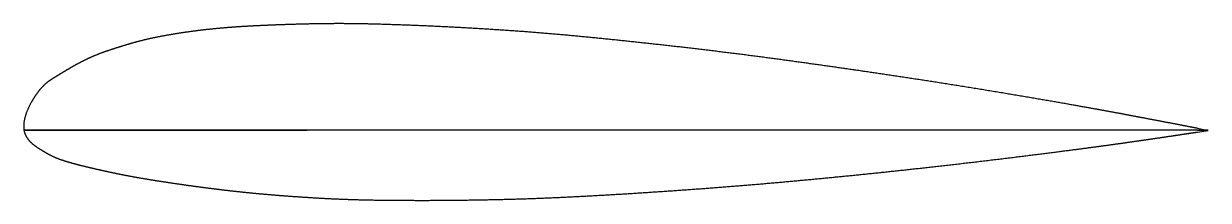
# Model space of a CAD drawing. Header units: centimetres. Extents: x 0 to 239, y -14 to 22.
import ezdxf

# ---------------------------------------------------------------- set-up
doc = ezdxf.new("R2010")
doc.units = ezdxf.units.CM
doc.header["$MEASUREMENT"] = 0
doc.layers.add('Wing Simulation CW1 v1_Sketch10', color=7, linetype='Continuous')
doc.layers.add('Wing Simulation CW1 v1_Sketch8', color=7, linetype='Continuous')

msp = doc.modelspace()

# ---------------------------------------------------------------- linework, layer by layer
at = {"layer": 'Wing Simulation CW1 v1_Sketch10'}
for p, q in [((237, 0), (-0.07, 0)), ((0, 0, 300), (57.2, 0, 300)), ((124.81, 0, 600), (0, 0, 300)), ((0, 0), (0, 0, 300)), ((182.01, 0, 600), (57.2, 0, 300)), ((57.2, 0, 300), (57.2, 0)), ((239.21, 0, 600), (124.81, 0, 600)), ((237, 0), (239.21, 0)), ((239.21, 0), (239.21, 0, 600))]:
    msp.add_line(p, q, dxfattribs=at)
msp.add_point((0, 0), dxfattribs=at)
at = {"layer": 'Wing Simulation CW1 v1_Sketch8'}
for p in [(237, 0.38), (237, -0.38)]:
    msp.add_line(p, (239.21, -0.05), dxfattribs=at)
msp.add_open_spline([(237, 0.38), (236.45, 0.48), (235.37, 0.69), (233.78, 1), (231.73, 1.4), (229.27, 1.87), (226.9, 2.32), (224.6, 2.76), (222.31, 3.19), (219.97, 3.63), (217.5, 4.08), (214.84, 4.56), (211.94, 5.08), (208.78, 5.63), (205.38, 6.22), (201.79, 6.83), (198.06, 7.46), (194.28, 8.08), (190.49, 8.7), (186.75, 9.3), (183.1, 9.87), (179.52, 10.42), (176.02, 10.95), (172.57, 11.47), (169.16, 11.97), (165.74, 12.47), (162.3, 12.96), (158.83, 13.45), (155.32, 13.94), (151.77, 14.43), (148.18, 14.9), (144.57, 15.37), (140.95, 15.82), (137.34, 16.26), (133.73, 16.69), (130.16, 17.09), (126.63, 17.48), (123.14, 17.86), (119.69, 18.22), (116.27, 18.57), (112.86, 18.91), (109.43, 19.23), (105.94, 19.54), (102.37, 19.83), (98.71, 20.1), (94.95, 20.35), (91.12, 20.59), (87.28, 20.8), (83.49, 20.99), (79.83, 21.15), (76.36, 21.28), (73.15, 21.39), (70.21, 21.48), (67.54, 21.53), (65.05, 21.56), (62.66, 21.56), (60.3, 21.54), (57.88, 21.5), (55.39, 21.44), (52.85, 21.36), (50.3, 21.27), (47.77, 21.16), (45.28, 21.04), (42.83, 20.89), (40.37, 20.7), (37.85, 20.46), (35.25, 20.17), (32.58, 19.81), (29.92, 19.4), (27.36, 18.93), (25, 18.44), (22.89, 17.92), (21.06, 17.4), (19.41, 16.88), (17.85, 16.38), (16.27, 15.86), (14.6, 15.24), (12.81, 14.46), (10.93, 13.51), (9.07, 12.44), (7.38, 11.42), (5.97, 10.56), (4.86, 9.85), (3.88, 9.03), (2.79, 7.79), (1.57, 5.98), (0.46, 3.79), (-0.2, 1.53), (-0.11, -0.46), (0.73, -1.97), (1.99, -3.05), (3.27, -3.85), (4.37, -4.52), (5.46, -5.15), (6.82, -5.75), (8.51, -6.32), (10.42, -6.85), (12.39, -7.34), (14.26, -7.78), (15.99, -8.17), (17.6, -8.52), (19.19, -8.85), (20.84, -9.18), (22.67, -9.52), (24.75, -9.88), (27.1, -10.25), (29.64, -10.64), (32.3, -11.03), (34.97, -11.4), (37.58, -11.74), (40.1, -12.06), (42.57, -12.34), (45.02, -12.6), (47.49, -12.84), (50.01, -13.05), (52.56, -13.26), (55.1, -13.44), (57.6, -13.6), (60.02, -13.75), (62.39, -13.87), (64.76, -13.97), (67.23, -14.05), (69.89, -14.11), (72.79, -14.15), (75.97, -14.18), (79.41, -14.19), (83.05, -14.19), (86.84, -14.16), (90.68, -14.11), (94.51, -14.04), (98.28, -13.95), (101.96, -13.84), (105.55, -13.7), (109.05, -13.55), (112.49, -13.37), (115.91, -13.19), (119.33, -12.99), (122.78, -12.78), (126.28, -12.55), (129.81, -12.31), (133.39, -12.07), (136.99, -11.8), (140.62, -11.53), (144.25, -11.24), (147.87, -10.94), (151.46, -10.63), (155.03, -10.31), (158.55, -9.98), (162.03, -9.65), (165.48, -9.31), (168.91, -8.97), (172.34, -8.62), (175.79, -8.25), (179.29, -7.87), (182.87, -7.48), (186.54, -7.06), (190.28, -6.63), (194.08, -6.18), (197.88, -5.72), (201.62, -5.26), (205.23, -4.81), (208.65, -4.37), (211.83, -3.96), (214.75, -3.58), (217.43, -3.22), (219.91, -2.88), (222.26, -2.55), (224.56, -2.22), (226.87, -1.88), (229.24, -1.54), (231.71, -1.17), (233.77, -0.86), (235.37, -0.62), (236.45, -0.46), (237, -0.38)], degree=5, dxfattribs=at)
msp.add_point((0, 0), dxfattribs=at)

doc.saveas('drawing.dxf')
